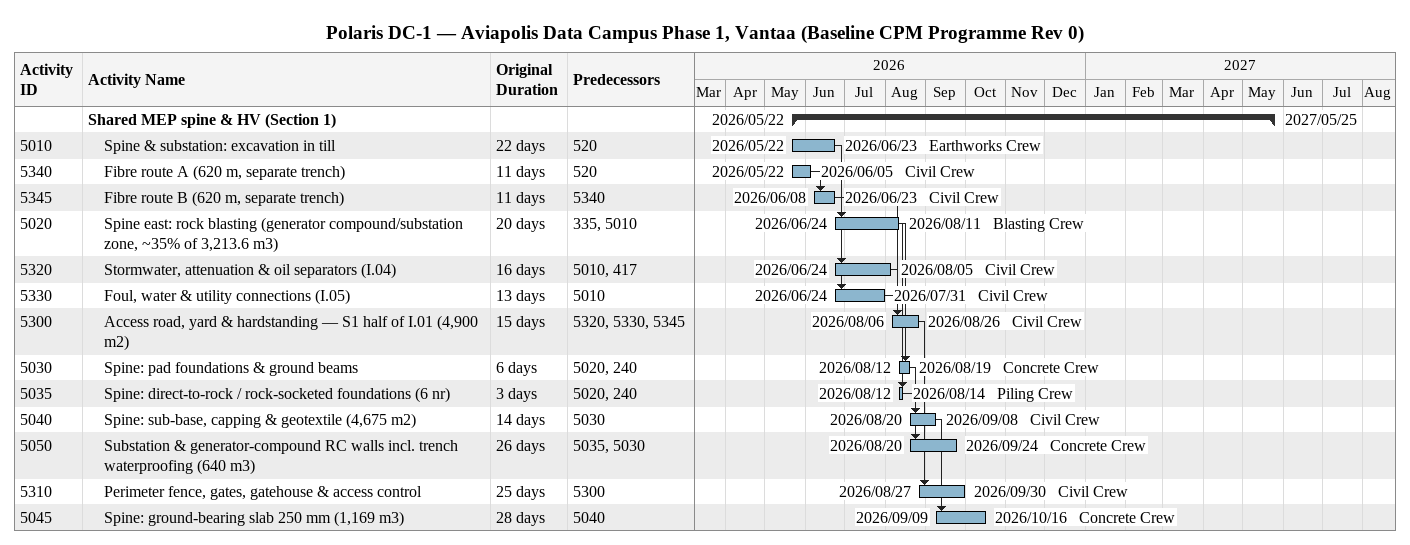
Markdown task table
Polaris DC-1 — Aviapolis Data Campus Phase 1, Vantaa (Baseline CPM Programme Rev 0)

| ID | Level | Task | Original duration | Start | Finish | Predecessors | Resources |
|---|---|---|---|---|---|---|---|
|  | 1 | **Shared MEP spine & HV (Section 1)** |  | 2026-05-22 | 2027-05-25 |  |  |
| 5010 | 2 | Spine & substation: excavation in till | 22d | 2026-05-22 | 2026-06-23 | 520 | Earthworks Crew |
| 5340 | 2 | Fibre route A (620 m, separate trench) | 11d | 2026-05-22 | 2026-06-05 | 520 | Civil Crew |
| 5345 | 2 | Fibre route B (620 m, separate trench) | 11d | 2026-06-08 | 2026-06-23 | 5340 | Civil Crew |
| 5020 | 2 | Spine east: rock blasting (generator compound/substation zone, ~35% of 3,213.6 m3) | 20d | 2026-06-24 | 2026-08-11 | 335, 5010 | Blasting Crew |
| 5320 | 2 | Stormwater, attenuation & oil separators (I.04) | 16d | 2026-06-24 | 2026-08-05 | 5010, 417 | Civil Crew |
| 5330 | 2 | Foul, water & utility connections (I.05) | 13d | 2026-06-24 | 2026-07-31 | 5010 | Civil Crew |
| 5300 | 2 | Access road, yard & hardstanding — S1 half of I.01 (4,900 m2) | 15d | 2026-08-06 | 2026-08-26 | 5320, 5330, 5345 | Civil Crew |
| 5030 | 2 | Spine: pad foundations & ground beams | 6d | 2026-08-12 | 2026-08-19 | 5020, 240 | Concrete Crew |
| 5035 | 2 | Spine: direct-to-rock / rock-socketed foundations (6 nr) | 3d | 2026-08-12 | 2026-08-14 | 5020, 240 | Piling Crew |
| 5040 | 2 | Spine: sub-base, capping & geotextile (4,675 m2) | 14d | 2026-08-20 | 2026-09-08 | 5030 | Civil Crew |
| 5050 | 2 | Substation & generator-compound RC walls incl. trench waterproofing (640 m3) | 26d | 2026-08-20 | 2026-09-24 | 5035, 5030 | Concrete Crew |
| 5310 | 2 | Perimeter fence, gates, gatehouse & access control | 25d | 2026-08-27 | 2026-09-30 | 5300 | Civil Crew |
| 5045 | 2 | Spine: ground-bearing slab 250 mm (1,169 m3) | 28d | 2026-09-09 | 2026-10-16 | 5040 | Concrete Crew |
